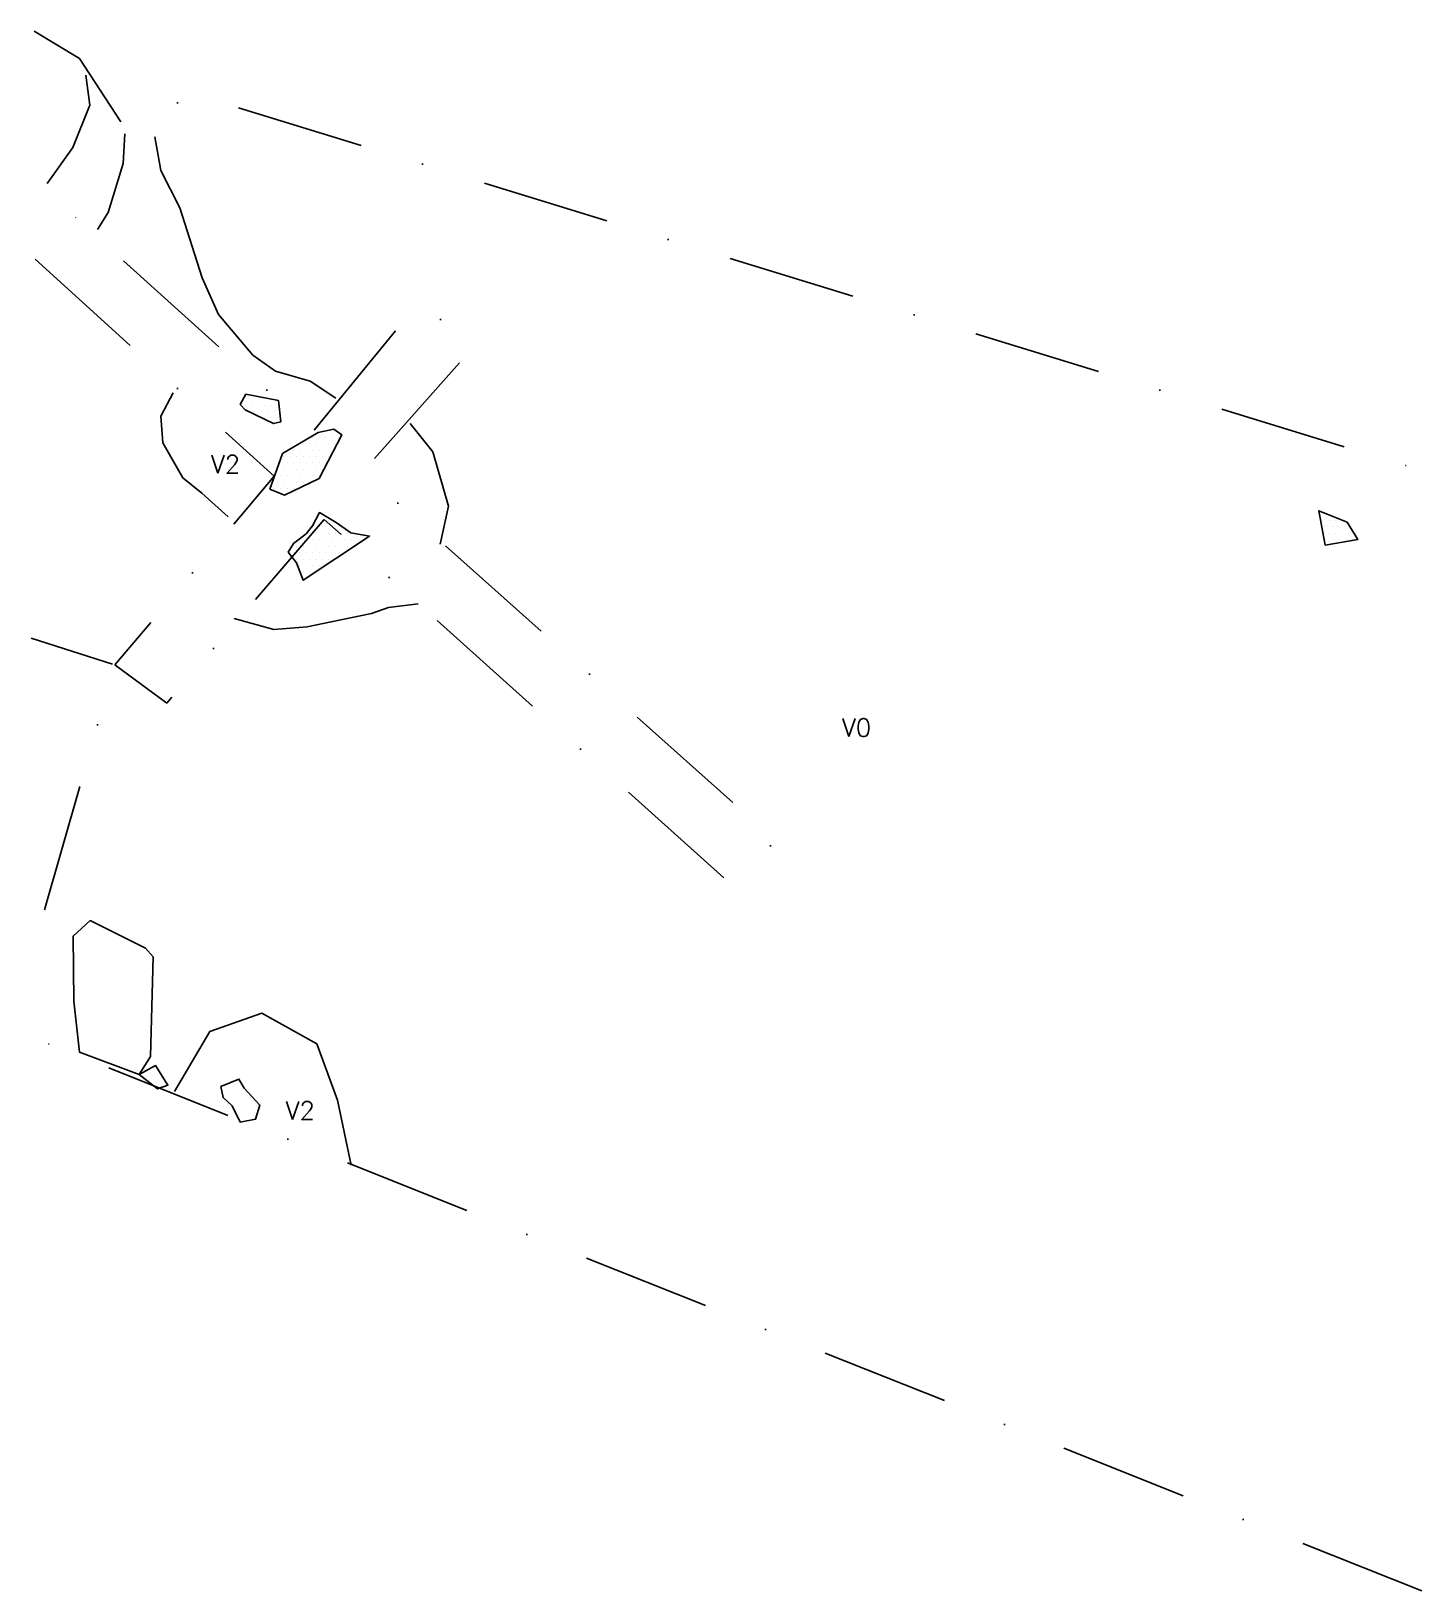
# Model space of a CAD drawing. Header units: metres. Extents: x 629 to 901, y -1992 to -1688.
import ezdxf

# ---------------------------------------------------------------- set-up
doc = ezdxf.new("R2010")
doc.units = ezdxf.units.M
doc.header["$LTSCALE"] = 25
doc.header["$MEASUREMENT"] = 0
doc.linetypes.add('STRICHPUNKTX2', pattern=[2, 1, -0.5, 0, -0.5])
doc.layers.get('0').update_dxf_attribs({"linetype": 'CONTINUOUS'})
for name, color, linetype in [('BEFUND', 1, 'CONTINUOUS'), ('BEFUNDSCHRAFF', 1, 'CONTINUOUS'), ('GRABUNGSGRENZE', 3, 'STRICHPUNKTX2'), ('STEINE', 4, 'CONTINUOUS'), ('STEINESCHRAFF', 4, 'CONTINUOUS')]:
    doc.layers.add(name, color=color, linetype=linetype)
doc.styles.get("Standard").update_dxf_attribs({"font": 'txt.shx'})

# ---------------------------------------------------------------- blocks, each defined once
blk = doc.blocks.new('*X1')
at = {"color": 0}
for p, q in [((670.625, -1761.25), (670.625, -1761.25)), ((671.25, -1760), (671.25, -1760)), ((671.25, -1762.5), (671.25, -1762.5)), ((671.875, -1761.25), (671.875, -1761.25)), ((672.5, -1760), (672.5, -1760)), ((672.5, -1762.5), (672.5, -1762.5)), ((673.125, -1761.25), (673.125, -1761.25)), ((673.75, -1760), (673.75, -1760)), ((673.75, -1762.5), (673.75, -1762.5)), ((674.375, -1761.25), (674.375, -1761.25)), ((675, -1760), (675, -1760)), ((675, -1762.5), (675, -1762.5)), ((675.625, -1761.25), (675.625, -1761.25)), ((676.25, -1762.5), (676.25, -1762.5)), ((676.875, -1761.25), (676.875, -1761.25)), ((674.375, -1763.75), (674.375, -1763.75)), ((675.625, -1763.75), (675.625, -1763.75)), ((676.875, -1763.75), (676.875, -1763.75)), ((681.875, -1768.75), (681.875, -1768.75)), ((683.125, -1768.75), (683.125, -1768.75)), ((683.75, -1767.5), (683.75, -1767.5)), ((684.375, -1768.75), (684.375, -1768.75)), ((685, -1767.5), (685, -1767.5)), ((685.625, -1768.75), (685.625, -1768.75)), ((686.25, -1767.5), (686.25, -1767.5)), ((686.875, -1766.25), (686.875, -1766.25)), ((686.875, -1768.75), (686.875, -1768.75)), ((687.5, -1767.5), (687.5, -1767.5)), ((688.125, -1766.25), (688.125, -1766.25)), ((688.125, -1768.75), (688.125, -1768.75)), ((688.75, -1767.5), (688.75, -1767.5)), ((678.125, -1771.25), (678.125, -1771.25)), ((679.375, -1771.25), (679.375, -1771.25)), ((680, -1770), (680, -1770)), ((680.625, -1771.25), (680.625, -1771.25)), ((681.25, -1770), (681.25, -1770)), ((681.875, -1771.25), (681.875, -1771.25)), ((682.5, -1770), (682.5, -1770)), ((683.125, -1771.25), (683.125, -1771.25)), ((683.75, -1770), (683.75, -1770)), ((684.375, -1771.25), (684.375, -1771.25)), ((685, -1770), (685, -1770)), ((685.625, -1771.25), (685.625, -1771.25)), ((686.25, -1770), (686.25, -1770)), ((686.875, -1771.25), (686.875, -1771.25)), ((687.5, -1770), (687.5, -1770)), ((676.875, -1773.75), (676.875, -1773.75)), ((677.5, -1772.5), (677.5, -1772.5)), ((678.125, -1773.75), (678.125, -1773.75)), ((678.75, -1772.5), (678.75, -1772.5)), ((679.375, -1773.75), (679.375, -1773.75)), ((680, -1772.5), (680, -1772.5)), ((680.625, -1773.75), (680.625, -1773.75)), ((681.25, -1772.5), (681.25, -1772.5)), ((681.875, -1773.75), (681.875, -1773.75)), ((682.5, -1772.5), (682.5, -1772.5)), ((683.125, -1773.75), (683.125, -1773.75)), ((683.75, -1772.5), (683.75, -1772.5)), ((684.375, -1773.75), (684.375, -1773.75)), ((685, -1772.5), (685, -1772.5)), ((685.625, -1773.75), (685.625, -1773.75)), ((686.25, -1772.5), (686.25, -1772.5)), ((676.25, -1777.5), (676.25, -1777.5)), ((676.875, -1776.25), (676.875, -1776.25)), ((677.5, -1775), (677.5, -1775)), ((677.5, -1777.5), (677.5, -1777.5)), ((678.125, -1776.25), (678.125, -1776.25)), ((678.75, -1775), (678.75, -1775)), ((678.75, -1777.5), (678.75, -1777.5)), ((679.375, -1776.25), (679.375, -1776.25)), ((680, -1775), (680, -1775)), ((680, -1777.5), (680, -1777.5)), ((680.625, -1776.25), (680.625, -1776.25)), ((681.25, -1775), (681.25, -1775)), ((681.875, -1776.25), (681.875, -1776.25)), ((682.5, -1775), (682.5, -1775)), ((683.125, -1776.25), (683.125, -1776.25)), ((683.75, -1775), (683.75, -1775)), ((685, -1775), (685, -1775)), ((684.375, -1783.75), (684.375, -1783.75)), ((685, -1782.5), (685, -1782.5)), ((685.625, -1783.75), (685.625, -1783.75)), ((686.875, -1783.75), (686.875, -1783.75)), ((880, -1782.5), (880, -1782.5)), ((880.625, -1783.75), (880.625, -1783.75)), ((881.25, -1782.5), (881.25, -1782.5)), ((881.875, -1783.75), (881.875, -1783.75)), ((883.125, -1783.75), (883.125, -1783.75)), ((884.375, -1783.75), (884.375, -1783.75)), ((683.125, -1786.25), (683.125, -1786.25)), ((683.75, -1785), (683.75, -1785)), ((684.375, -1786.25), (684.375, -1786.25)), ((685, -1785), (685, -1785)), ((685.625, -1786.25), (685.625, -1786.25)), ((686.25, -1785), (686.25, -1785)), ((686.875, -1786.25), (686.875, -1786.25)), ((687.5, -1785), (687.5, -1785)), ((688.125, -1786.25), (688.125, -1786.25)), ((688.75, -1785), (688.75, -1785)), ((689.375, -1786.25), (689.375, -1786.25)), ((690.625, -1786.25), (690.625, -1786.25)), ((691.875, -1786.25), (691.875, -1786.25)), ((881.25, -1785), (881.25, -1785)), ((881.875, -1786.25), (881.875, -1786.25)), ((882.5, -1785), (882.5, -1785)), ((883.125, -1786.25), (883.125, -1786.25)), ((883.75, -1785), (883.75, -1785)), ((884.375, -1786.25), (884.375, -1786.25)), ((885, -1785), (885, -1785)), ((885.625, -1786.25), (885.625, -1786.25)), ((680, -1790), (680, -1790)), ((680.625, -1788.75), (680.625, -1788.75)), ((681.25, -1787.5), (681.25, -1787.5)), ((681.25, -1790), (681.25, -1790)), ((681.875, -1788.75), (681.875, -1788.75)), ((682.5, -1787.5), (682.5, -1787.5)), ((682.5, -1790), (682.5, -1790)), ((683.125, -1788.75), (683.125, -1788.75)), ((683.75, -1787.5), (683.75, -1787.5)), ((683.75, -1790), (683.75, -1790)), ((684.375, -1788.75), (684.375, -1788.75)), ((685, -1787.5), (685, -1787.5)), ((685, -1790), (685, -1790)), ((685.625, -1788.75), (685.625, -1788.75)), ((686.25, -1787.5), (686.25, -1787.5)), ((686.25, -1790), (686.25, -1790)), ((686.875, -1788.75), (686.875, -1788.75)), ((687.5, -1787.5), (687.5, -1787.5)), ((687.5, -1790), (687.5, -1790)), ((688.125, -1788.75), (688.125, -1788.75)), ((688.75, -1787.5), (688.75, -1787.5)), ((688.75, -1790), (688.75, -1790)), ((689.375, -1788.75), (689.375, -1788.75)), ((690, -1787.5), (690, -1787.5)), ((690.625, -1788.75), (690.625, -1788.75)), ((691.25, -1787.5), (691.25, -1787.5)), ((692.5, -1787.5), (692.5, -1787.5)), ((881.25, -1787.5), (881.25, -1787.5)), ((882.5, -1787.5), (882.5, -1787.5)), ((883.75, -1787.5), (883.75, -1787.5)), ((885, -1787.5), (885, -1787.5)), ((886.25, -1787.5), (886.25, -1787.5)), ((680.625, -1791.25), (680.625, -1791.25)), ((681.25, -1792.5), (681.25, -1792.5)), ((681.875, -1791.25), (681.875, -1791.25)), ((682.5, -1792.5), (682.5, -1792.5)), ((683.125, -1791.25), (683.125, -1791.25)), ((683.75, -1792.5), (683.75, -1792.5)), ((684.375, -1791.25), (684.375, -1791.25)), ((685, -1792.5), (685, -1792.5)), ((685.625, -1791.25), (685.625, -1791.25)), ((686.875, -1791.25), (686.875, -1791.25)), ((681.875, -1793.75), (681.875, -1793.75)), ((683.125, -1793.75), (683.125, -1793.75))]:
    blk.add_line(p, q, dxfattribs=at)

msp = doc.modelspace()

# ---------------------------------------------------------------- linework, layer by layer
at = {"layer": 'BEFUND'}
for points in [[(632, -1718.05), (636.99, -1711.08), (640.29, -1702.78), (639.52, -1696.93)], [(647.16, -1708.37), (646.81, -1714.18), (643.91, -1723.69), (641.83, -1727.05)], [(688.25, -1759.9), (683.26, -1756.6), (676.49, -1754.62), (672.12, -1751.52), (665.4, -1743.58), (662.24, -1736.46), (657.85, -1722.82), (654.14, -1715.55), (652.96, -1708.98)], [(656.55, -1758.85), (654.16, -1763.43), (654.57, -1768.57), (658.44, -1775.44), (662.16, -1778.39), (667.3, -1783.02)], [(708.57, -1788.34), (710.2, -1780.96), (707.19, -1770.38), (702.76, -1764.83)], [(668.48, -1802.86), (676.16, -1804.95), (682.68, -1804.43), (687.36, -1803.47), (695.24, -1801.88), (698.55, -1800.71), (704.3, -1799.95)], [(656.82, -1895.03), (663.68, -1883.32), (673.86, -1879.75), (684.55, -1885.75), (688.62, -1896.69), (691.27, -1909.36)]]:
    msp.add_lwpolyline(points, dxfattribs=at)
at = {"layer": 'GRABUNGSGRENZE', "flags": 128}
for points in [[(629.49, -1688.38), (638.3, -1693.72), (646.91, -1706.9), (661, -1700.78), (900.51, -1774.16)], [(629.67, -1732.81), (676.25, -1775.13), (645.17, -1811.88), (655.3, -1819.36), (686.02, -1783.52), (765.24, -1854.57), (773.99, -1846.12), (693.5, -1774.25), (715.12, -1749.92), (704.53, -1741.17), (683.83, -1766.42), (629.61, -1717.59)], [(631.46, -1859.62), (645.17, -1811.88), (628.89, -1806.7)]]:
    msp.add_lwpolyline(points, dxfattribs=at)
at = {"layer": 'GRABUNGSGRENZE'}
msp.add_lwpolyline([(899.96, -1992.31), (630.71, -1885.12)], dxfattribs=at)
at = {"layer": 'STEINE'}
for points in [[(670.6, -1762.2), (669.63, -1761.13), (670.75, -1759.15), (677.06, -1760.32), (677.52, -1764.49), (676.14, -1764.85), (670.6, -1762.2)], [(675.39, -1777.62), (677.88, -1770.7), (684.85, -1766.62), (687.9, -1765.96), (689.43, -1767.03), (685, -1775.53), (678.29, -1778.79), (675.39, -1777.62)], [(678.95, -1789.93), (680.02, -1788.25), (682.51, -1786.32), (683.74, -1784.79), (685.06, -1782.2), (688.31, -1784.13), (691.17, -1786.11), (694.83, -1786.77), (681.91, -1795.38), (680.58, -1791.97), (678.95, -1789.93)], [(881.08, -1788.52), (879.86, -1781.85), (885.35, -1784.04), (887.44, -1787.44), (881.08, -1788.52)], [(649.94, -1891.72), (652.13, -1888.21), (652.63, -1868.77), (651.15, -1867.09), (640.41, -1861.7), (637.06, -1864.71), (637.22, -1877.43), (638.29, -1887.35), (649.94, -1891.72)], [(649.94, -1891.72), (653.1, -1889.94), (655.54, -1893.76), (655.54, -1893.76), (653.51, -1894.52), (649.94, -1891.72)], [(665.87, -1894.01), (669.38, -1892.58), (670.4, -1894.36), (673.46, -1897.67), (672.64, -1900.41), (669.64, -1900.98), (668.06, -1897.82), (666.28, -1896.19), (665.87, -1894.01)]]:
    msp.add_lwpolyline(points, dxfattribs=at)

# ---------------------------------------------------------------- block references
at = {"layer": 'STEINESCHRAFF'}
msp.add_blockref('*X1', (0, 0), dxfattribs=at)

# ---------------------------------------------------------------- texts
at = {"layer": 'BEFUNDSCHRAFF'}
for s, p in [('V2', (663.92, -1774.52)), ('V0', (786.91, -1825.84)), ('V2', (678.48, -1900.47))]:
    msp.add_text(s, height=3.5, dxfattribs=at).set_placement(p)

doc.saveas('drawing.dxf')
